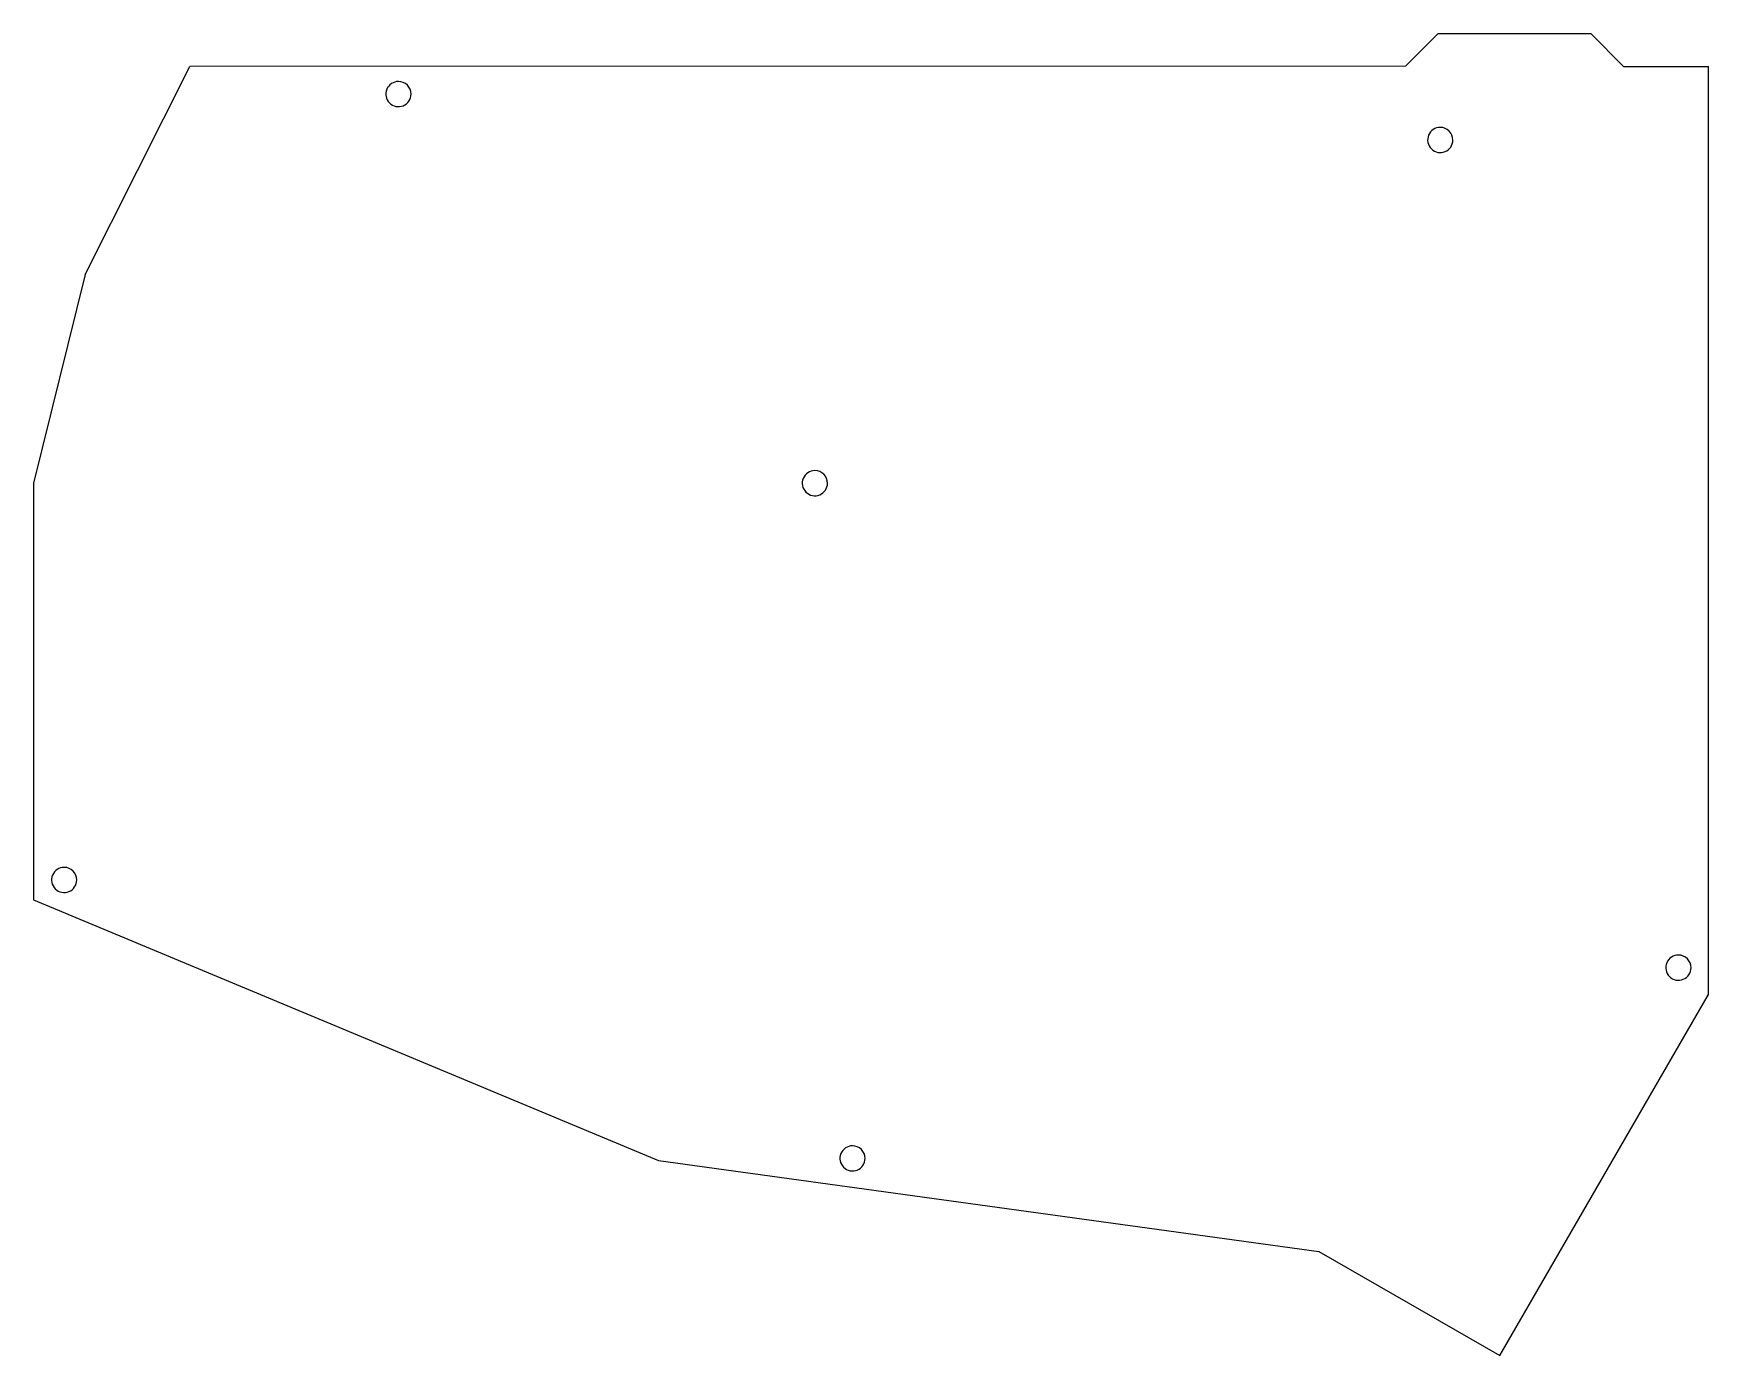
# Model space of a CAD drawing. Extents: x 2 to 155, y -122 to -1.
import ezdxf

# ---------------------------------------------------------------- set-up
doc = ezdxf.new("R2010")
doc.units = 0
doc.layers.get('0').update_dxf_attribs({"linetype": 'CONTINUOUS'})

msp = doc.modelspace()

# ---------------------------------------------------------------- linework, layer by layer
at = {"color": 7}
for points in [[(130.38328, -1.424981), (127.39878, -4.409481)], [(130.38328, -1.424981), (144.28978, -1.424981)], [(144.28978, -1.424981), (147.28698, -4.422181)], [(7.02818, -23.421381), (16.55318, -4.422181)], [(127.39878, -4.409481), (16.55318, -4.422181)], [(147.28698, -4.422181), (155.03398, -4.422181)], [(155.03398, -89.080381), (155.03398, -4.422181)], [(7.02818, -23.421381), (2.30378, -42.445981)], [(2.30378, -42.445981), (2.30378, -80.469781)], [(2.30378, -80.469781), (59.30138, -104.244181)], [(136.00938, -122.024181), (155.03398, -89.080381)], [(59.30138, -104.244181), (119.49938, -112.524581)], [(119.49938, -112.524581), (136.00938, -122.024181)]]:
    msp.add_lwpolyline(points, dxfattribs=at)
for points in [[(35.578796, -5.801309)], [(130.574796, -9.992309)], [(73.551796, -41.297758)], [(5.098821, -77.492758)], [(152.291796, -85.493758)], [(76.980796, -102.892758)]]:
    msp.add_lwpolyline(points, close=True, dxfattribs=at)
for points in [[(35.578796, -5.801309), (35.113664, -5.801309), (34.694333, -6.081498), (34.516334, -6.511223)], [(36.391969, -6.138136), (36.176302, -5.92247), (35.883795, -5.801309), (35.578796, -5.801309)], [(34.516334, -6.511223), (34.338336, -6.940949), (34.436725, -7.435585), (34.765623, -7.764482)], [(36.018882, -8.013771), (36.448608, -7.835773), (36.728796, -7.416441), (36.728796, -6.951309)], [(36.728796, -6.951309), (36.728796, -6.64631), (36.607636, -6.353803), (36.391969, -6.138136)], [(34.765623, -7.764482), (35.094521, -8.09338), (35.589156, -8.191769), (36.018882, -8.013771)], [(130.574796, -9.992309), (130.109664, -9.992309), (129.690333, -10.272498), (129.512334, -10.702223)], [(131.387969, -10.329136), (131.172302, -10.11347), (130.879795, -9.992309), (130.574796, -9.992309)], [(131.724796, -11.142309), (131.724796, -10.83731), (131.603636, -10.544803), (131.387969, -10.329136)], [(129.512334, -10.702223), (129.334336, -11.131949), (129.432725, -11.626585), (129.761623, -11.955482)], [(129.761623, -11.955482), (130.090521, -12.28438), (130.585156, -12.382769), (131.014882, -12.204771)], [(131.014882, -12.204771), (131.444608, -12.026773), (131.724796, -11.607441), (131.724796, -11.142309)], [(72.489334, -42.007673), (72.311336, -42.437398), (72.409725, -42.932034), (72.738623, -43.260932)], [(73.551796, -41.297758), (73.086664, -41.297758), (72.667333, -41.577947), (72.489334, -42.007673)], [(74.364969, -41.634586), (74.149302, -41.418919), (73.856795, -41.297758), (73.551796, -41.297758)], [(73.991882, -43.51022), (74.421608, -43.332222), (74.701796, -42.91289), (74.701796, -42.447759)], [(74.701796, -42.447759), (74.701796, -42.14276), (74.580636, -41.850253), (74.364969, -41.634586)], [(72.738623, -43.260932), (73.067521, -43.589829), (73.562156, -43.688219), (73.991882, -43.51022)], [(5.098821, -77.492758), (4.63369, -77.492758), (4.214358, -77.772947), (4.03636, -78.202673)], [(6.248822, -78.642759), (6.248822, -78.007631), (5.733949, -77.492758), (5.098821, -77.492758)], [(4.03636, -78.202673), (3.858362, -78.632398), (3.956751, -79.127034), (4.285648, -79.455932)], [(5.538907, -79.70522), (5.968633, -79.527222), (6.248822, -79.10789), (6.248822, -78.642759)], [(4.285648, -79.455932), (4.614546, -79.784829), (5.109182, -79.883219), (5.538907, -79.70522)], [(152.291796, -85.493758), (151.826664, -85.493758), (151.407333, -85.773947), (151.229334, -86.203673)], [(153.104969, -85.830586), (152.889302, -85.614919), (152.596795, -85.493758), (152.291796, -85.493758)], [(151.229334, -86.203673), (151.051336, -86.633398), (151.149725, -87.128034), (151.478623, -87.456932)], [(152.731882, -87.70622), (153.161608, -87.528222), (153.441796, -87.10889), (153.441796, -86.643759)], [(153.441796, -86.643759), (153.441796, -86.33876), (153.320636, -86.046253), (153.104969, -85.830586)], [(151.478623, -87.456932), (151.807521, -87.785829), (152.302156, -87.884219), (152.731882, -87.70622)], [(75.918334, -103.602673), (75.740336, -104.032398), (75.838725, -104.527034), (76.167623, -104.855932)], [(76.980796, -102.892758), (76.515664, -102.892758), (76.096333, -103.172947), (75.918334, -103.602673)], [(77.793969, -103.229586), (77.578302, -103.013919), (77.285795, -102.892758), (76.980796, -102.892758)], [(78.130796, -104.042759), (78.130796, -103.73776), (78.009636, -103.445253), (77.793969, -103.229586)], [(76.167623, -104.855932), (76.496521, -105.184829), (76.991156, -105.283219), (77.420882, -105.10522)], [(77.420882, -105.10522), (77.850608, -104.927222), (78.130796, -104.50789), (78.130796, -104.042759)]]:
    msp.add_open_spline(points, degree=3, dxfattribs=at)

doc.saveas('drawing.dxf')
